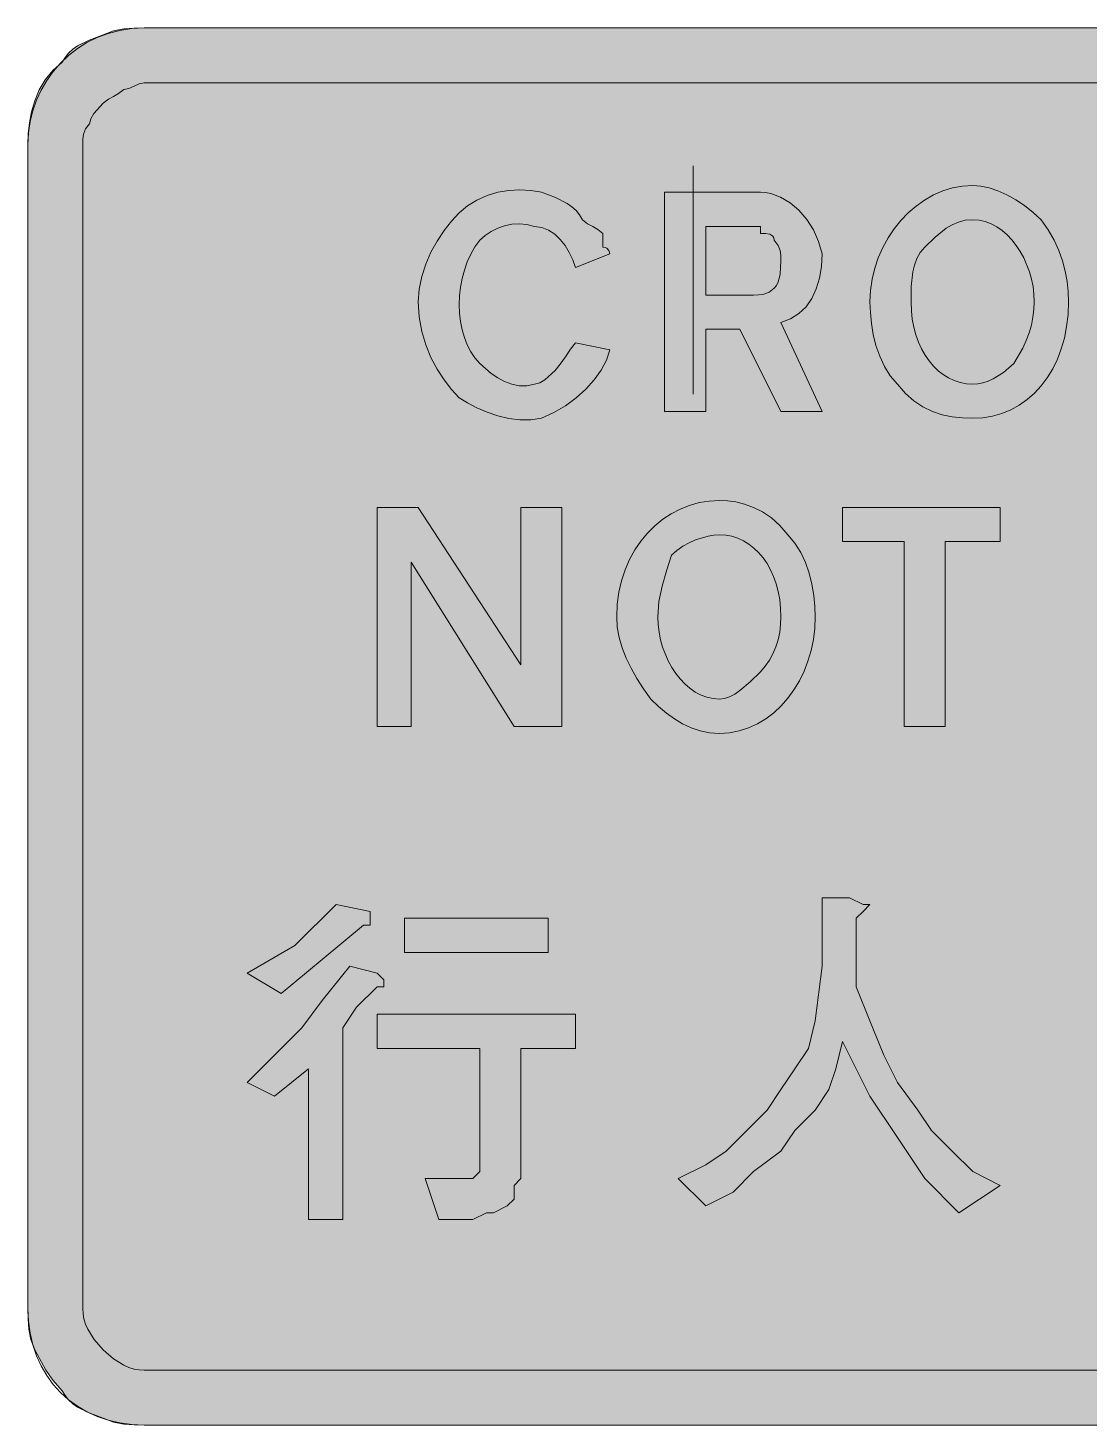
# Model space of a CAD drawing. Header units: metres. Extents: x 67 to 502, y 13 to 258.
# Drawn here: x 66.7 to 252.7, y 13.4 to 258.2 of the extents above; entities that cross this region are included whole.
import ezdxf

# ---------------------------------------------------------------- set-up
doc = ezdxf.new("R2010")
doc.units = ezdxf.units.M
for name, color, linetype, true_color in [('FILL_RED_FF0000', 7, 'Continuous', 0xff0000), ('FILL_WHITE_FFFFFF', 7, 'Continuous', 0xffffff), ('STROKE_RED_FF0000', 7, 'Continuous', 0xff0000), ('STROKE_WHITE_FFFFFF', 7, 'Continuous', 0xffffff)]:
    doc.layers.add(name, color=color, linetype=linetype, true_color=true_color)

msp = doc.modelspace()

# ---------------------------------------------------------------- hatches: boundary and pattern name
at = {"layer": 'FILL_RED_FF0000', "true_color": 0xff0000}
h = msp.add_hatch(color=7, dxfattribs=at)
h.dxf.hatch_style = 1
h.paths.add_polyline_path([(87.09, 23.04), (86.19, 23.1), (85.29, 23.26), (84.39, 23.55), (83.49, 23.94), (81.69, 25.06), (79.89, 26.64), (78.31, 28.44), (77.19, 30.24), (76.8, 31.14), (76.51, 32.04), (76.35, 32.94), (76.29, 33.84), (76.29, 237.84), (76.31, 238.74), (76.44, 239.64), (76.8, 240.54), (77.49, 241.44), (77.7, 242.34), (78.24, 243.24), (79.89, 245.04), (80.79, 245.75), (81.69, 246.24), (82.59, 246.73), (83.49, 247.44), (84.39, 247.63), (85.29, 248.04), (86.19, 248.45), (87.09, 248.64), (481.89, 248.64), (482.79, 248.58), (483.69, 248.42), (484.59, 248.13), (485.49, 247.74), (487.29, 246.62), (489.09, 245.04), (489.88, 244.14), (490.48, 243.24), (490.9, 242.34), (491.19, 241.44), (491.45, 239.64), (491.49, 237.84), (491.49, 33.84), (491.45, 32.04), (491.19, 30.24), (490.9, 29.34), (490.48, 28.44), (489.88, 27.54), (489.09, 26.64), (487.29, 25.06), (485.49, 23.94), (484.59, 23.55), (483.69, 23.26), (482.79, 23.1), (481.89, 23.04), (87.09, 23.04)])
at = {"layer": 'FILL_WHITE_FFFFFF', "true_color": 0xffffff}
h = msp.add_hatch(color=7, dxfattribs=at)
h.dxf.hatch_style = 1
h.paths.add_polyline_path([(87.09, 13.44), (85.29, 13.46), (83.49, 13.59), (81.69, 13.95), (79.89, 14.64), (77.41, 15.56), (75.39, 16.59), (74.55, 17.18), (73.81, 17.85), (73.2, 18.59), (72.69, 19.44), (71.1, 21.24), (69.84, 23.04), (67.89, 26.64), (67.2, 28.44), (66.84, 30.24), (66.71, 32.04), (66.69, 33.84), (66.69, 237.84), (66.75, 239.69), (66.95, 241.61), (67.32, 243.56), (67.89, 245.49), (68.68, 247.37), (69.73, 249.15), (71.05, 250.78), (72.69, 252.24), (73.2, 253.09), (73.81, 253.83), (74.55, 254.5), (75.39, 255.09), (77.41, 256.12), (79.89, 257.04), (81.69, 257.73), (83.49, 258.09), (85.29, 258.22), (87.09, 258.24), (481.89, 258.24), (483.69, 258.18), (485.49, 257.98), (487.29, 257.61), (489.09, 257.04), (490.89, 256.25), (492.69, 255.2), (494.49, 253.88), (496.29, 252.24), (497.88, 250.44), (499.14, 248.64), (501.09, 245.04), (501.78, 243.24), (502.14, 241.44), (502.27, 239.64), (502.29, 237.84), (502.29, 33.84), (502.18, 31.99), (501.86, 30.07), (501.34, 28.12), (500.64, 26.19), (499.77, 24.31), (498.75, 22.53), (497.58, 20.9), (496.29, 19.44), (494.49, 17.8), (492.69, 16.48), (490.89, 15.43), (489.09, 14.64), (487.29, 14.07), (485.49, 13.7), (483.69, 13.5), (481.89, 13.44), (87.09, 13.44)])
h = msp.add_hatch(color=7, dxfattribs=at)
h.dxf.hatch_style = 1
h.paths.add_polyline_path([(235.18, 230.21), (236.72, 229.69), (238.29, 228.99), (239.86, 228.12), (241.4, 227.1), (242.89, 225.93), (244.29, 224.64), (245.53, 222.84), (246.56, 221.04), (247.39, 219.24), (248.04, 217.44), (248.52, 215.64), (248.85, 213.84), (249.03, 212.04), (249.09, 210.24), (249.01, 208.03), (248.76, 205.92), (248.36, 203.9), (247.82, 201.99), (247.13, 200.19), (246.31, 198.51), (245.36, 196.96), (244.29, 195.54), (243.11, 194.26), (241.82, 193.13), (240.44, 192.15), (238.97, 191.34), (237.41, 190.69), (235.77, 190.22), (234.06, 189.94), (232.29, 189.84), (230.49, 189.9), (228.71, 190.1), (226.95, 190.47), (225.24, 191.04), (223.58, 191.83), (222, 192.88), (220.49, 194.2), (219.09, 195.84), (217.85, 197.3), (216.82, 198.93), (215.99, 200.71), (215.34, 202.59), (214.86, 204.52), (214.53, 206.47), (214.35, 208.39), (214.29, 210.24), (214.39, 212.25), (214.67, 214.22), (215.13, 216.13), (215.75, 217.98), (216.53, 219.76), (217.45, 221.44), (218.51, 223.02), (219.69, 224.49), (220.98, 225.83), (222.38, 227.03), (223.86, 228.08), (225.43, 228.97), (227.06, 229.68), (228.76, 230.21), (230.51, 230.53), (232.29, 230.64), (233.69, 230.53), (235.18, 230.21)])
h.paths.add_polyline_path([(229.8, 224.23), (228.68, 223.75), (227.64, 223.14), (225.71, 221.6), (223.89, 219.84), (223.1, 218.89), (222.5, 217.83), (222.08, 216.7), (221.79, 215.49), (221.53, 212.92), (221.49, 210.24), (221.55, 208.69), (221.71, 207.21), (221.97, 205.79), (222.33, 204.45), (222.79, 203.18), (223.33, 201.99), (223.94, 200.89), (224.64, 199.89), (225.41, 198.98), (226.24, 198.18), (227.13, 197.49), (228.07, 196.91), (229.07, 196.45), (230.1, 196.11), (231.18, 195.91), (232.29, 195.84), (233.19, 195.9), (234.09, 196.07), (234.99, 196.35), (235.89, 196.74), (237.69, 197.86), (239.49, 199.44), (241.07, 202.14), (241.68, 203.49), (242.19, 204.84), (242.58, 206.19), (242.86, 207.54), (243.03, 208.89), (243.09, 210.24), (243.03, 211.59), (242.87, 212.93), (242.61, 214.24), (242.25, 215.53), (241.25, 217.96), (240.64, 219.09), (239.94, 220.14), (239.17, 221.11), (238.34, 221.98), (237.45, 222.75), (236.51, 223.4), (235.51, 223.93), (234.48, 224.32), (233.4, 224.56), (232.29, 224.64), (230.99, 224.53), (229.8, 224.23)], flags=16)
h = msp.add_hatch(color=7, dxfattribs=at)
h.dxf.hatch_style = 1
h.paths.add_polyline_path([(162.18, 217.58), (161.56, 218.88), (160.83, 220.1), (159.99, 221.19), (159.03, 222.11), (157.96, 222.82), (156.78, 223.28), (155.49, 223.44), (154.14, 223.78), (152.81, 223.91), (151.5, 223.84), (150.24, 223.59), (149.03, 223.17), (147.9, 222.6), (146.84, 221.88), (145.89, 221.04), (145.05, 219.86), (144.32, 218.59), (143.7, 217.23), (143.19, 215.81), (142.8, 214.34), (142.51, 212.83), (142.35, 211.31), (142.29, 209.79), (142.35, 208.28), (142.51, 206.8), (142.8, 205.37), (143.19, 204), (143.7, 202.7), (144.32, 201.5), (145.05, 200.41), (145.89, 199.44), (147.9, 197.7), (149.03, 196.93), (150.24, 196.29), (151.5, 195.82), (152.81, 195.56), (154.14, 195.55), (155.49, 195.84), (156.39, 196.05), (157.29, 196.59), (159.09, 198.24), (159.99, 199.33), (160.89, 200.64), (161.79, 201.95), (162.69, 203.04), (168.69, 201.84), (168.08, 200.04), (167.15, 198.28), (165.95, 196.57), (164.49, 194.94), (162.81, 193.43), (160.93, 192.05), (158.88, 190.85), (156.69, 189.84), (154.84, 189.55), (152.92, 189.56), (150.97, 189.82), (149.04, 190.29), (147.16, 190.93), (145.38, 191.7), (143.75, 192.55), (142.29, 193.44), (140.95, 194.9), (139.65, 196.57), (138.43, 198.44), (137.34, 200.49), (136.42, 202.71), (135.71, 205.08), (135.25, 207.6), (135.09, 210.24), (135.25, 212.49), (135.71, 214.7), (136.42, 216.86), (137.34, 218.94), (138.43, 220.9), (139.65, 222.73), (140.95, 224.38), (142.29, 225.84), (143.75, 227.08), (145.38, 228.09), (147.16, 228.88), (149.04, 229.44), (150.97, 229.78), (152.92, 229.89), (154.84, 229.78), (156.69, 229.44), (159.17, 228.52), (161.19, 227.49), (162.03, 226.9), (162.76, 226.23), (163.38, 225.49), (163.89, 224.64), (164.79, 223.93), (165.69, 223.44), (166.59, 222.95), (167.49, 222.24), (167.49, 219.84), (167.89, 219.79), (168.18, 219.65), (168.54, 219.24), (168.69, 218.64), (162.69, 216.24), (162.18, 217.58)])
h = msp.add_hatch(color=7, dxfattribs=at)
h.dxf.hatch_style = 1
h.paths.add_polyline_path([(191.49, 205.44), (185.49, 205.44), (185.49, 191.04), (178.29, 191.04), (178.29, 229.44), (195.09, 229.44), (195.99, 229.38), (196.88, 229.22), (198.63, 228.6), (200.3, 227.6), (201.84, 226.29), (203.21, 224.69), (204.37, 222.86), (205.28, 220.83), (205.89, 218.64), (205.78, 216.45), (205.44, 214.4), (204.88, 212.52), (204.09, 210.84), (203.08, 209.38), (201.84, 208.18), (200.38, 207.25), (198.69, 206.64), (205.89, 191.04), (198.69, 191.04), (191.49, 205.44)])
h.paths.add_polyline_path([(194.79, 211.46), (195.69, 211.59), (196.59, 211.95), (197.49, 212.64), (197.89, 213.14), (198.18, 213.73), (198.54, 215.04), (198.69, 217.44), (198.67, 218.34), (198.54, 219.24), (198.18, 220.14), (197.49, 221.04), (197.44, 221.44), (197.28, 221.73), (196.74, 222.09), (195.97, 222.22), (195.09, 222.24), (195.09, 223.44), (193.89, 223.44), (185.49, 223.44), (185.49, 211.44), (193.89, 211.44), (194.79, 211.46)], flags=16)
h = msp.add_hatch(color=7, dxfattribs=at)
h.dxf.hatch_style = 1
h.paths.add_polyline_path([(133.89, 164.64), (133.89, 135.84), (127.89, 135.84), (127.89, 174.24), (135.09, 174.24), (153.09, 146.64), (153.09, 174.24), (160.29, 174.24), (160.29, 135.84), (151.89, 135.84), (133.89, 164.64)])
h = msp.add_hatch(color=7, dxfattribs=at)
h.dxf.hatch_style = 1
h.paths.add_polyline_path([(190.78, 175.18), (192.32, 174.81), (193.89, 174.24), (195.46, 173.45), (197, 172.4), (198.49, 171.08), (199.89, 169.44), (201.13, 167.98), (202.16, 166.35), (202.99, 164.57), (203.64, 162.69), (204.12, 160.76), (204.45, 158.81), (204.63, 156.89), (204.69, 155.04), (204.61, 153.03), (204.36, 151.06), (203.96, 149.15), (203.41, 147.3), (202.73, 145.52), (201.91, 143.84), (200.96, 142.26), (199.89, 140.79), (198.71, 139.45), (197.42, 138.25), (196.04, 137.2), (194.56, 136.31), (193.01, 135.6), (191.37, 135.07), (189.66, 134.75), (187.89, 134.64), (186.14, 134.75), (184.5, 135.07), (182.93, 135.59), (181.44, 136.29), (180, 137.16), (178.61, 138.18), (177.24, 139.35), (175.89, 140.64), (174.6, 142.44), (173.43, 144.24), (172.41, 146.04), (171.54, 147.84), (170.84, 149.64), (170.32, 151.44), (170, 153.24), (169.89, 155.04), (169.99, 157.25), (170.27, 159.36), (170.73, 161.38), (171.35, 163.29), (172.13, 165.09), (173.05, 166.77), (174.11, 168.32), (175.29, 169.74), (176.58, 171.02), (177.98, 172.15), (179.46, 173.13), (181.03, 173.94), (182.66, 174.59), (184.36, 175.06), (186.11, 175.34), (187.89, 175.44), (189.29, 175.38), (190.78, 175.18)])
h.paths.add_polyline_path([(185.9, 169.21), (183.69, 168.54), (182.57, 168.03), (181.48, 167.41), (180.44, 166.68), (179.49, 165.84), (178.61, 163.14), (177.84, 160.44), (177.3, 157.74), (177.09, 155.04), (177.15, 153.69), (177.31, 152.35), (177.57, 151.04), (177.93, 149.75), (178.93, 147.32), (179.54, 146.19), (180.24, 145.14), (181.01, 144.17), (181.84, 143.3), (182.73, 142.53), (183.67, 141.88), (184.67, 141.35), (185.7, 140.96), (186.78, 140.72), (187.89, 140.64), (188.79, 140.75), (189.69, 141.05), (190.59, 141.53), (191.49, 142.14), (193.29, 143.68), (195.09, 145.44), (195.93, 146.39), (196.66, 147.45), (197.28, 148.58), (197.79, 149.79), (198.18, 151.05), (198.46, 152.36), (198.63, 153.69), (198.69, 155.04), (198.63, 156.59), (198.47, 158.07), (198.21, 159.49), (197.85, 160.83), (197.39, 162.1), (196.85, 163.29), (196.24, 164.39), (195.54, 165.39), (194.77, 166.3), (193.94, 167.1), (193.05, 167.79), (192.11, 168.37), (191.11, 168.83), (190.08, 169.17), (189, 169.37), (187.89, 169.44), (186.94, 169.38), (185.9, 169.21)], flags=16)
h = msp.add_hatch(color=7, dxfattribs=at)
h.dxf.hatch_style = 1
h.paths.add_polyline_path([(237.09, 168.24), (227.49, 168.24), (227.49, 135.84), (220.29, 135.84), (220.29, 168.24), (209.49, 168.24), (209.49, 174.24), (237.09, 174.24), (237.09, 168.24)])
h = msp.add_hatch(color=7, dxfattribs=at)
h.dxf.hatch_style = 1
h.paths.add_polyline_path([(213.09, 104.64), (214.29, 104.64), (213.09, 103.44), (211.89, 102.24), (211.89, 96.24), (211.89, 90.24), (214.29, 84.24), (216.69, 78.24), (219.09, 73.44), (222.69, 68.64), (225.09, 65.04), (228.69, 61.44), (232.29, 57.84), (237.09, 55.44), (229.89, 50.64), (223.89, 56.64), (219.09, 63.84), (214.29, 71.04), (209.49, 80.64), (208.29, 75.84), (207.09, 72.24), (204.69, 68.64), (201.09, 65.04), (198.69, 61.44), (193.89, 57.84), (190.29, 54.24), (185.49, 51.84), (180.69, 56.64), (185.49, 59.04), (189.09, 61.44), (192.69, 65.04), (196.29, 68.64), (198.69, 72.24), (201.09, 75.84), (203.49, 79.44), (204.69, 84.24), (205.89, 93.84), (205.89, 105.84), (210.69, 105.84), (213.09, 104.64)])
h = msp.add_hatch(color=7, dxfattribs=at)
h.dxf.hatch_style = 1
h.paths.add_polyline_path([(113.49, 97.44), (120.69, 104.64), (126.69, 103.44), (126.69, 102.24), (126.69, 101.04), (125.49, 101.04), (118.29, 95.04), (111.09, 89.04), (105.09, 92.64), (113.49, 97.44)])
h = msp.add_hatch(color=7, dxfattribs=at)
h.dxf.hatch_style = 1
h.paths.add_polyline_path([(157.89, 102.24), (157.89, 96.24), (132.69, 96.24), (132.69, 102.24), (157.89, 102.24)])
h = msp.add_hatch(color=7, dxfattribs=at)
h.dxf.hatch_style = 1
h.paths.add_polyline_path([(109.89, 78.24), (114.69, 83.04), (118.29, 87.84), (123.09, 93.84), (127.89, 92.64), (129.09, 91.44), (129.09, 90.24), (127.89, 90.24), (124.29, 86.64), (121.89, 83.04), (121.89, 49.44), (115.89, 49.44), (115.89, 75.84), (109.89, 71.04), (105.09, 73.44), (109.89, 78.24)])
h = msp.add_hatch(color=7, dxfattribs=at)
h.dxf.hatch_style = 1
h.paths.add_polyline_path([(127.89, 79.44), (127.89, 85.44), (162.69, 85.44), (162.69, 79.44), (153.09, 79.44), (153.09, 59.04), (153.09, 56.64), (151.89, 55.44), (151.89, 53.04), (150.69, 51.84), (148.29, 50.64), (147.09, 50.64), (144.69, 49.44), (142.29, 49.44), (138.69, 49.44), (136.29, 56.64), (143.49, 56.64), (144.69, 56.64), (145.89, 57.84), (145.89, 59.04), (145.89, 60.24), (145.89, 79.44), (127.89, 79.44)])

# ---------------------------------------------------------------- linework, layer by layer
at = {"layer": 'FILL_RED_FF0000', "lineweight": 0, "true_color": 0xff0000}
msp.add_lwpolyline([(481.89, 23.04), (87.09, 23.04), (86.19, 23.1), (85.29, 23.26), (84.39, 23.55), (83.49, 23.94), (81.69, 25.06), (79.89, 26.64), (78.31, 28.44), (77.19, 30.24), (76.8, 31.14), (76.51, 32.04), (76.35, 32.94), (76.29, 33.84), (76.29, 237.84), (76.31, 238.74), (76.44, 239.64), (76.8, 240.54), (77.49, 241.44), (77.7, 242.34), (78.24, 243.24), (79.89, 245.04), (80.79, 245.75), (81.69, 246.24), (82.59, 246.73), (83.49, 247.44), (84.39, 247.63), (85.29, 248.04), (86.19, 248.45), (87.09, 248.64), (481.89, 248.64)], dxfattribs=at)
at = {"layer": 'FILL_WHITE_FFFFFF', "lineweight": 0, "true_color": 0xffffff}
msp.add_lwpolyline([(481.89, 13.44), (87.09, 13.44), (85.29, 13.46), (83.49, 13.59), (81.69, 13.95), (79.89, 14.64), (77.41, 15.56), (75.39, 16.59), (74.55, 17.18), (73.81, 17.85), (73.2, 18.59), (72.69, 19.44), (71.1, 21.24), (69.84, 23.04), (67.89, 26.64), (67.2, 28.44), (66.84, 30.24), (66.71, 32.04), (66.69, 33.84), (66.69, 237.84), (66.75, 239.69), (66.95, 241.61), (67.32, 243.56), (67.89, 245.49), (68.68, 247.37), (69.73, 249.15), (71.05, 250.78), (72.69, 252.24), (73.2, 253.09), (73.81, 253.83), (74.55, 254.5), (75.39, 255.09), (77.41, 256.12), (79.89, 257.04), (81.69, 257.73), (83.49, 258.09), (85.29, 258.22), (87.09, 258.24), (481.89, 258.24)], dxfattribs=at)
for points in [[(235.18, 230.21), (236.72, 229.69), (238.29, 228.99), (239.86, 228.12), (241.4, 227.1), (242.89, 225.93), (244.29, 224.64), (245.53, 222.84), (246.56, 221.04), (247.39, 219.24), (248.04, 217.44), (248.52, 215.64), (248.85, 213.84), (249.03, 212.04), (249.09, 210.24), (249.01, 208.03), (248.76, 205.92), (248.36, 203.9), (247.82, 201.99), (247.13, 200.19), (246.31, 198.51), (245.36, 196.96), (244.29, 195.54), (243.11, 194.26), (241.82, 193.13), (240.44, 192.15), (238.97, 191.34), (237.41, 190.69), (235.77, 190.22), (234.06, 189.94), (232.29, 189.84), (230.49, 189.9), (228.71, 190.1), (226.95, 190.47), (225.24, 191.04), (223.58, 191.83), (222, 192.88), (220.49, 194.2), (219.09, 195.84), (217.85, 197.3), (216.82, 198.93), (215.99, 200.71), (215.34, 202.59), (214.86, 204.52), (214.53, 206.47), (214.35, 208.39), (214.29, 210.24), (214.39, 212.25), (214.67, 214.22), (215.13, 216.13), (215.75, 217.98), (216.53, 219.76), (217.45, 221.44), (218.51, 223.02), (219.69, 224.49), (220.98, 225.83), (222.38, 227.03), (223.86, 228.08), (225.43, 228.97), (227.06, 229.68), (228.76, 230.21), (230.51, 230.53), (232.29, 230.64), (233.69, 230.53)], [(162.18, 217.58), (161.56, 218.88), (160.83, 220.1), (159.99, 221.19), (159.03, 222.11), (157.96, 222.82), (156.78, 223.28), (155.49, 223.44), (154.14, 223.78), (152.81, 223.91), (151.5, 223.84), (150.24, 223.59), (149.03, 223.17), (147.9, 222.6), (146.84, 221.88), (145.89, 221.04), (145.05, 219.86), (144.32, 218.59), (143.7, 217.23), (143.19, 215.81), (142.8, 214.34), (142.51, 212.83), (142.35, 211.31), (142.29, 209.79), (142.35, 208.28), (142.51, 206.8), (142.8, 205.37), (143.19, 204), (143.7, 202.7), (144.32, 201.5), (145.05, 200.41), (145.89, 199.44), (147.9, 197.7), (149.03, 196.93), (150.24, 196.29), (151.5, 195.82), (152.81, 195.56), (154.14, 195.55), (155.49, 195.84), (156.39, 196.05), (157.29, 196.59), (159.09, 198.24), (159.99, 199.33), (160.89, 200.64), (161.79, 201.95), (162.69, 203.04), (168.69, 201.84), (168.08, 200.04), (167.15, 198.28), (165.95, 196.57), (164.49, 194.94), (162.81, 193.43), (160.93, 192.05), (158.88, 190.85), (156.69, 189.84), (154.84, 189.55), (152.92, 189.56), (150.97, 189.82), (149.04, 190.29), (147.16, 190.93), (145.38, 191.7), (143.75, 192.55), (142.29, 193.44), (140.95, 194.9), (139.65, 196.57), (138.43, 198.44), (137.34, 200.49), (136.42, 202.71), (135.71, 205.08), (135.25, 207.6), (135.09, 210.24), (135.25, 212.49), (135.71, 214.7), (136.42, 216.86), (137.34, 218.94), (138.43, 220.9), (139.65, 222.73), (140.95, 224.38), (142.29, 225.84), (143.75, 227.08), (145.38, 228.09), (147.16, 228.88), (149.04, 229.44), (150.97, 229.78), (152.92, 229.89), (154.84, 229.78), (156.69, 229.44), (159.17, 228.52), (161.19, 227.49), (162.03, 226.9), (162.76, 226.23), (163.38, 225.49), (163.89, 224.64), (164.79, 223.93), (165.69, 223.44), (166.59, 222.95), (167.49, 222.24), (167.49, 219.84), (167.89, 219.79), (168.18, 219.65), (168.54, 219.24), (168.69, 218.64), (162.69, 216.24)], [(191.49, 205.44), (185.49, 205.44), (185.49, 191.04), (178.29, 191.04), (178.29, 229.44), (195.09, 229.44), (195.99, 229.38), (196.88, 229.22), (198.63, 228.6), (200.3, 227.6), (201.84, 226.29), (203.21, 224.69), (204.37, 222.86), (205.28, 220.83), (205.89, 218.64), (205.78, 216.45), (205.44, 214.4), (204.88, 212.52), (204.09, 210.84), (203.08, 209.38), (201.84, 208.18), (200.38, 207.25), (198.69, 206.64), (205.89, 191.04), (198.69, 191.04)], [(194.79, 211.46), (195.69, 211.59), (196.59, 211.95), (197.49, 212.64), (197.89, 213.14), (198.18, 213.73), (198.54, 215.04), (198.69, 217.44), (198.67, 218.34), (198.54, 219.24), (198.18, 220.14), (197.49, 221.04), (197.44, 221.44), (197.28, 221.73), (196.74, 222.09), (195.97, 222.22), (195.09, 222.24), (195.09, 223.44), (193.89, 223.44), (185.49, 223.44), (185.49, 211.44), (193.89, 211.44)], [(229.8, 224.23), (228.68, 223.75), (227.64, 223.14), (225.71, 221.6), (223.89, 219.84), (223.1, 218.89), (222.5, 217.83), (222.08, 216.7), (221.79, 215.49), (221.53, 212.92), (221.49, 210.24), (221.55, 208.69), (221.71, 207.21), (221.97, 205.79), (222.33, 204.45), (222.79, 203.18), (223.33, 201.99), (223.94, 200.89), (224.64, 199.89), (225.41, 198.98), (226.24, 198.18), (227.13, 197.49), (228.07, 196.91), (229.07, 196.45), (230.1, 196.11), (231.18, 195.91), (232.29, 195.84), (233.19, 195.9), (234.09, 196.07), (234.99, 196.35), (235.89, 196.74), (237.69, 197.86), (239.49, 199.44), (241.07, 202.14), (241.68, 203.49), (242.19, 204.84), (242.58, 206.19), (242.86, 207.54), (243.03, 208.89), (243.09, 210.24), (243.03, 211.59), (242.87, 212.93), (242.61, 214.24), (242.25, 215.53), (241.25, 217.96), (240.64, 219.09), (239.94, 220.14), (239.17, 221.11), (238.34, 221.98), (237.45, 222.75), (236.51, 223.4), (235.51, 223.93), (234.48, 224.32), (233.4, 224.56), (232.29, 224.64), (230.99, 224.53)], [(133.89, 164.64), (133.89, 135.84), (127.89, 135.84), (127.89, 174.24), (135.09, 174.24), (153.09, 146.64), (153.09, 174.24), (160.29, 174.24), (160.29, 135.84), (151.89, 135.84)], [(190.78, 175.18), (192.32, 174.81), (193.89, 174.24), (195.46, 173.45), (197, 172.4), (198.49, 171.08), (199.89, 169.44), (201.13, 167.98), (202.16, 166.35), (202.99, 164.57), (203.64, 162.69), (204.12, 160.76), (204.45, 158.81), (204.63, 156.89), (204.69, 155.04), (204.61, 153.03), (204.36, 151.06), (203.96, 149.15), (203.41, 147.3), (202.73, 145.52), (201.91, 143.84), (200.96, 142.26), (199.89, 140.79), (198.71, 139.45), (197.42, 138.25), (196.04, 137.2), (194.56, 136.31), (193.01, 135.6), (191.37, 135.07), (189.66, 134.75), (187.89, 134.64), (186.14, 134.75), (184.5, 135.07), (182.93, 135.59), (181.44, 136.29), (180, 137.16), (178.61, 138.18), (177.24, 139.35), (175.89, 140.64), (174.6, 142.44), (173.43, 144.24), (172.41, 146.04), (171.54, 147.84), (170.84, 149.64), (170.32, 151.44), (170, 153.24), (169.89, 155.04), (169.99, 157.25), (170.27, 159.36), (170.73, 161.38), (171.35, 163.29), (172.13, 165.09), (173.05, 166.77), (174.11, 168.32), (175.29, 169.74), (176.58, 171.02), (177.98, 172.15), (179.46, 173.13), (181.03, 173.94), (182.66, 174.59), (184.36, 175.06), (186.11, 175.34), (187.89, 175.44), (189.29, 175.38)], [(237.09, 168.24), (227.49, 168.24), (227.49, 135.84), (220.29, 135.84), (220.29, 168.24), (209.49, 168.24), (209.49, 174.24), (237.09, 174.24)], [(185.9, 169.21), (183.69, 168.54), (182.57, 168.03), (181.48, 167.41), (180.44, 166.68), (179.49, 165.84), (178.61, 163.14), (177.84, 160.44), (177.3, 157.74), (177.09, 155.04), (177.15, 153.69), (177.31, 152.35), (177.57, 151.04), (177.93, 149.75), (178.93, 147.32), (179.54, 146.19), (180.24, 145.14), (181.01, 144.17), (181.84, 143.3), (182.73, 142.53), (183.67, 141.88), (184.67, 141.35), (185.7, 140.96), (186.78, 140.72), (187.89, 140.64), (188.79, 140.75), (189.69, 141.05), (190.59, 141.53), (191.49, 142.14), (193.29, 143.68), (195.09, 145.44), (195.93, 146.39), (196.66, 147.45), (197.28, 148.58), (197.79, 149.79), (198.18, 151.05), (198.46, 152.36), (198.63, 153.69), (198.69, 155.04), (198.63, 156.59), (198.47, 158.07), (198.21, 159.49), (197.85, 160.83), (197.39, 162.1), (196.85, 163.29), (196.24, 164.39), (195.54, 165.39), (194.77, 166.3), (193.94, 167.1), (193.05, 167.79), (192.11, 168.37), (191.11, 168.83), (190.08, 169.17), (189, 169.37), (187.89, 169.44), (186.94, 169.38)], [(213.09, 104.64), (214.29, 104.64), (213.09, 103.44), (211.89, 102.24), (211.89, 96.24), (211.89, 90.24), (214.29, 84.24), (216.69, 78.24), (219.09, 73.44), (222.69, 68.64), (225.09, 65.04), (228.69, 61.44), (232.29, 57.84), (237.09, 55.44), (229.89, 50.64), (223.89, 56.64), (219.09, 63.84), (214.29, 71.04), (209.49, 80.64), (208.29, 75.84), (207.09, 72.24), (204.69, 68.64), (201.09, 65.04), (198.69, 61.44), (193.89, 57.84), (190.29, 54.24), (185.49, 51.84), (180.69, 56.64), (185.49, 59.04), (189.09, 61.44), (192.69, 65.04), (196.29, 68.64), (198.69, 72.24), (201.09, 75.84), (203.49, 79.44), (204.69, 84.24), (205.89, 93.84), (205.89, 105.84), (210.69, 105.84)], [(113.49, 97.44), (120.69, 104.64), (126.69, 103.44), (126.69, 102.24), (126.69, 101.04), (125.49, 101.04), (118.29, 95.04), (111.09, 89.04), (105.09, 92.64)], [(157.89, 102.24), (157.89, 96.24), (132.69, 96.24), (132.69, 102.24)], [(109.89, 78.24), (114.69, 83.04), (118.29, 87.84), (123.09, 93.84), (127.89, 92.64), (129.09, 91.44), (129.09, 90.24), (127.89, 90.24), (124.29, 86.64), (121.89, 83.04), (121.89, 49.44), (115.89, 49.44), (115.89, 75.84), (109.89, 71.04), (105.09, 73.44)], [(127.89, 79.44), (127.89, 85.44), (162.69, 85.44), (162.69, 79.44), (153.09, 79.44), (153.09, 59.04), (153.09, 56.64), (151.89, 55.44), (151.89, 53.04), (150.69, 51.84), (148.29, 50.64), (147.09, 50.64), (144.69, 49.44), (142.29, 49.44), (138.69, 49.44), (136.29, 56.64), (143.49, 56.64), (144.69, 56.64), (145.89, 57.84), (145.89, 59.04), (145.89, 60.24), (145.89, 79.44)]]:
    msp.add_lwpolyline(points, close=True, dxfattribs=at)
at = {"layer": 'STROKE_RED_FF0000', "lineweight": 0, "true_color": 0xff0000}
msp.add_lwpolyline([(481.89, 258.24), (87.09, 258.24), (84.88, 258.13), (82.77, 257.81), (80.75, 257.28), (78.84, 256.57), (77.04, 255.68), (75.36, 254.63), (73.81, 253.43), (72.39, 252.09), (71.11, 250.62), (69.98, 249.04), (69, 247.36), (68.19, 245.58), (67.54, 243.73), (67.07, 241.82), (66.79, 239.85), (66.69, 237.84), (66.69, 33.84), (66.79, 31.63), (67.07, 29.52), (67.54, 27.5), (68.19, 25.59), (69, 23.79), (69.98, 22.11), (71.11, 20.56), (72.39, 19.14), (73.81, 17.86), (75.36, 16.73), (77.04, 15.75), (78.84, 14.94), (80.75, 14.29), (82.77, 13.82), (84.88, 13.54), (87.09, 13.44), (481.89, 13.44)], dxfattribs=at)
at = {"layer": 'STROKE_WHITE_FFFFFF', "lineweight": 0, "true_color": 0xffffff}
msp.add_lwpolyline([(183.29, 194.08), (183.29, 234.08)], dxfattribs=at)

doc.saveas('drawing.dxf')
